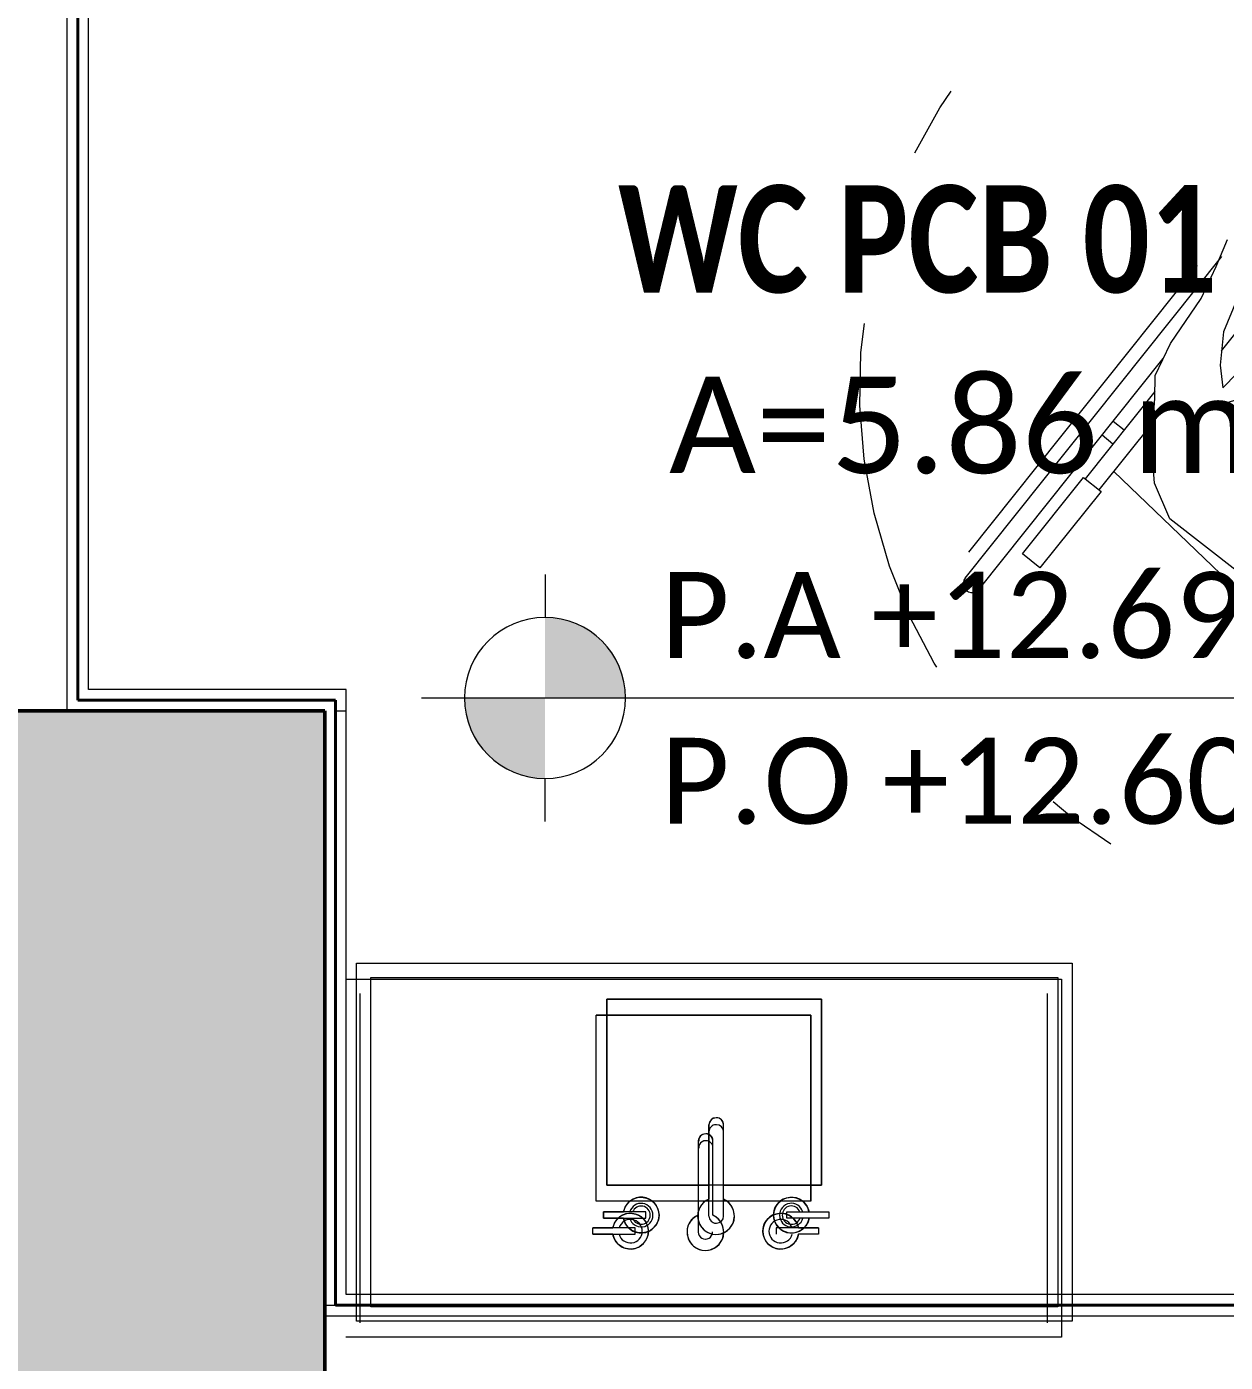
# Model space of a CAD drawing. Extents: x -14.2 to 52.3, y 3.7 to 90.9.
# Drawn here: x 39.561 to 41.235, y 16.549 to 18.415 of the extents above; entities that cross this region are included whole.
import ezdxf

# ---------------------------------------------------------------- set-up
doc = ezdxf.new("R2010")
doc.units = 0
doc.linetypes.add('limpo_PINI-PSG-PE-0102-LAZ-R00$0$IMPORT-IMPORT-DASHDOT', pattern=[1, 0.5, -0.25, 0, -0.25])
doc.layers.add('limpo_PINI-PSG-PE-0102-LAZ-R00$0$0-16', color=7, linetype='limpo_PINI-PSG-PE-0102-LAZ-R00$0$IMPORT-IMPORT-DASHDOT', lineweight=5, true_color=0x999999)
doc.layers.add('limpo_PINI-PSG-PE-0102-LAZ-R00$0$0-8', color=7, linetype='Continuous', lineweight=5, true_color=0x999999)
for name, color, linetype, lineweight in [('limpo_PINI-PSG-PE-0102-LAZ-R00$0$0-20', 7, 'Continuous', 5), ('limpo_PINI-PSG-PE-0102-LAZ-R00$0$A-AREA-IDEN', 2, 'Continuous', 5), ('limpo_PINI-PSG-PE-0102-LAZ-R00$0$A-WALL', 1, 'Continuous', 5), ('limpo_PINI-PSG-PE-0102-LAZ-R00$0$A-WALL-FNSH', 1, 'Continuous', 40), ('limpo_PINI-PSG-PE-0102-LAZ-R00$0$G-ANNO-DIMS', 1, 'Continuous', 5), ('limpo_PINI-PSG-PE-0102-LAZ-R00$0$LAYOUT_AMB_LAZ_dwg', 8, 'Continuous', 5), ('limpo_PINI-PSG-PE-0102-LAZ-R00$0$S-COLS', 52, 'Continuous', 5)]:
    doc.layers.add(name, color=color, linetype=linetype, lineweight=lineweight)
doc.layers.add('limpo_PINI-PSG-PE-0102-LAZ-R00$0$XR_ARQT', color=7, linetype='Continuous')
doc.layers.add('XR_ARQT', color=7, linetype='Continuous')
doc.styles.add('limpo_PINI-PSG-PE-0102-LAZ-R00$0$Calibri', font='calibri.ttf', dxfattribs={"height": 0.16})
doc.styles.add('limpo_PINI-PSG-PE-0102-LAZ-R00$0$Calibri_2', font='calibri.ttf', dxfattribs={"height": 0.22})
doc.styles.add('limpo_PINI-PSG-PE-0102-LAZ-R00$0$Calibri_B', font='calibrib.ttf', dxfattribs={"width": 0.8, "height": 150})

# ---------------------------------------------------------------- blocks, each defined once
blk = doc.blocks.new('limpo_PINI-PSG-PE-0102-LAZ-R00$0$LAZ GERAL - PNE_dwg-25011385-009 - PRE - PAV_ LAZER - GERAL')
at = {"layer": 'limpo_PINI-PSG-PE-0102-LAZ-R00$0$0-16'}
blk.add_ellipse((19.8475, -6.923), major_axis=(-0.1723, 0.7299), ratio=1, dxfattribs=at)
at = {"layer": 'limpo_PINI-PSG-PE-0102-LAZ-R00$0$0-20', "flags": 128}
blk.add_lwpolyline([(18.3943, -8.224), (18.3943, -7.724), (19.3943, -7.724), (19.3943, -8.224), (18.3943, -8.224)], dxfattribs=at)
for points in [[(18.7443, -8.034), (18.7443, -7.774), (19.0443, -7.774), (19.0443, -8.034)], [(18.8965, -8.1028), (18.9033, -8.102), (18.9104, -8.0989), (18.9161, -8.0941), (18.9206, -8.087), (18.9225, -8.0772), (18.9213, -8.0692), (18.9183, -8.063), (18.9155, -8.0594), (18.9118, -8.0562), (18.9074, -8.0537), (18.9074, -7.9498), (18.9069, -7.9464), (18.9045, -7.9427), (18.9013, -7.9406), (18.8974, -7.9398), (18.8928, -7.9407), (18.8898, -7.9427), (18.8875, -7.9463), (18.8868, -7.9498), (18.8868, -8.0534), (18.882, -8.0561), (18.8772, -8.0606), (18.8752, -8.0632), (18.873, -8.0675), (18.8715, -8.0727), (18.8714, -8.0804), (18.8725, -8.0854), (18.874, -8.0889), (18.8765, -8.0928), (18.8787, -8.0953), (18.8813, -8.0976), (18.8854, -8.1001), (18.8881, -8.1013), (18.8917, -8.1023)], [(18.8171, -8.0761), (18.8163, -8.0823), (18.8129, -8.0899), (18.8086, -8.0947), (18.8046, -8.0976), (18.7992, -8.0999), (18.7938, -8.1008), (18.7887, -8.1007), (18.7836, -8.0994), (18.7787, -8.0969), (18.7753, -8.0943), (18.7724, -8.0912), (18.7698, -8.0871), (18.768, -8.0825), (18.7675, -8.0802), (18.7397, -8.0802), (18.7397, -8.0713), (18.7676, -8.0713), (18.7697, -8.0649), (18.7724, -8.0605), (18.777, -8.056), (18.7817, -8.0532), (18.7872, -8.0514), (18.7927, -8.0509), (18.7997, -8.0521), (18.805, -8.0545), (18.81, -8.0584), (18.8133, -8.0626), (18.8151, -8.0661), (18.8161, -8.0688)], [(19.0268, -8.0802), (19.0253, -8.0853), (19.0221, -8.091), (19.0186, -8.0947), (19.0155, -8.097), (19.011, -8.0993), (19.0069, -8.1004), (19.0011, -8.1009), (18.9974, -8.1004), (18.9936, -8.0994), (18.9892, -8.0973), (18.9861, -8.0951), (18.9842, -8.0933), (18.9817, -8.0902), (18.9798, -8.087), (18.9783, -8.0835), (18.9775, -8.0799), (18.9771, -8.0761), (18.9774, -8.0727), (18.9781, -8.0692), (18.9791, -8.0662), (18.9803, -8.0638), (18.9822, -8.0608), (18.9845, -8.0582), (18.9867, -8.0562), (18.9891, -8.0546), (18.992, -8.053), (18.9951, -8.0519), (18.9989, -8.0511), (19.0034, -8.0509), (19.0066, -8.0513), (19.0098, -8.0521), (19.0131, -8.0534), (19.0162, -8.0552), (19.0194, -8.0578), (19.0214, -8.06), (19.0235, -8.0629), (19.0252, -8.0662), (19.026, -8.0684), (19.0267, -8.0713), (19.0546, -8.0713), (19.0546, -8.0802)]]:
    blk.add_lwpolyline(points, close=True, dxfattribs=at)
at = {"layer": 'limpo_PINI-PSG-PE-0102-LAZ-R00$0$0-8'}
for p, q in [((19.245, -7.1858), (19.6037, -6.7364)), ((19.2498, -7.1496), (19.5695, -6.7491)), ((19.2645, -7.2014), (19.5217, -6.8792)), ((19.4128, -7.0471), (19.5102, -6.925)), ((19.4323, -7.0627), (19.5076, -6.9684)), ((19.467, -6.9792), (19.4516, -6.9669)), ((19.5066, -6.9831), (19.5005, -6.9773)), ((19.4514, -6.9987), (19.4361, -6.9864)), ((18.8868, -8.0771), (18.8868, -7.9498)), ((18.9074, -8.0771), (18.9074, -7.9498)), ((18.8968, -8.0871), (18.8974, -8.0871))]:
    blk.add_line(p, q, dxfattribs=at)
at = {"layer": 'limpo_PINI-PSG-PE-0102-LAZ-R00$0$0-8', "flags": 128}
for points in [[(19.7245, -7.2538), (19.531, -7.103), (19.5094, -7.0533), (19.5053, -6.9996), (19.5101, -6.9349), (19.5105, -6.9027), (19.5316, -6.8582), (19.5747, -6.7952), (19.5958, -6.7507), (19.6116, -6.7128)], [(19.6249, -6.7956), (19.606, -6.8418), (19.6012, -6.8885), (19.6048, -6.9202), (19.6443, -6.8797)], [(19.6032, -6.8686), (19.7318, -6.7075), (19.6976, -6.6802), (19.6647, -6.7215)], [(19.5103, -6.9157), (19.5099, -6.9154), (19.5104, -6.9149)], [(19.7439, -6.9628), (19.7012, -6.9395), (19.6382, -6.9325), (19.5859, -6.9484)], [(19.803, -7.3167), (19.6131, -7.1911), (19.4527, -7.0372)], [(18.4143, -7.744), (19.3743, -7.744), (19.3743, -8.204), (18.4143, -8.204), (18.4143, -7.744)], [(18.9074, -8.034), (19.0443, -8.034), (19.0443, -7.774), (18.7443, -7.774), (18.7443, -8.034), (18.8868, -8.034)], [(18.7988, -8.0713), (18.7397, -8.0713), (18.7397, -8.0802), (18.7988, -8.0802), (18.7988, -8.0713)], [(18.9955, -8.0713), (19.0546, -8.0713), (19.0546, -8.0802), (18.9955, -8.0802), (18.9955, -8.0713)]]:
    blk.add_lwpolyline(points, dxfattribs=at)
for points in [[(19.3494, -7.1716), (19.325, -7.1521), (19.4103, -7.0452), (19.4348, -7.0647)], [(18.3943, -7.724), (19.3943, -7.724), (19.3943, -8.224), (18.3943, -8.224)]]:
    blk.add_lwpolyline(points, close=True, dxfattribs=at)
at = {"layer": 'limpo_PINI-PSG-PE-0102-LAZ-R00$0$0-8'}
for centre, major_axis, ratio, start_param, end_param in [((19.2547, -7.1936), (0.0125, 0.0007), 1, 2.412086, 5.553679), ((18.8968, -7.9498), (0.00987, 0.0016), 1, 1.40992, 2.980716), ((18.8974, -7.9498), (0.00973, 0.0023), 0.999999, 6.051361, 7.622158), ((18.8968, -7.9595), (-0.00924, 0.00383), 1, 5.105091, 6.675888), ((18.8974, -7.9595), (0.00707, 0.00707), 1, 5.497784, 7.06858), ((18.7921, -8.0759), (-0.0246, 0.0046), 1, 0.355808, 6.283134), ((18.7921, -8.0759), (-0.0164, 0.0017), 1, 0.362429, 6.102338), ((18.8968, -8.0771), (-0.0051, 0.0252), 1, 0.19979, 5.658338), ((19.0021, -8.0759), (-0.0164, 0.0188), 1, 4.180194, 10.10752), ((19.0021, -8.0759), (0.0041, 0.016), 1, 5.246118, 10.986028), ((18.7921, -8.0759), (-0.0127, 0.0008), 1, 0.401811, 5.977381), ((18.8968, -8.0771), (-0.00707, 0.00707), 1, 0.785398, 2.356195), ((18.8974, -8.0771), (0.00707, 0.00707), 1, 3.926991, 5.497787), ((19.0021, -8.0759), (-0.007, 0.0107), 1, 4.5035, 10.07907)]:
    blk.add_ellipse(centre, major_axis=major_axis, ratio=ratio, start_param=start_param, end_param=end_param, dxfattribs=at)
blk = doc.blocks.new('limpo_PINI-PSG-PE-0102-LAZ-R00$0$PINI-EST-PE-1101-TQR-R20_rvt-1-5PPE_008_LAZER__P_A_0_09_')
at = {"layer": 'limpo_PINI-PSG-PE-0102-LAZ-R00$0$S-COLS'}
blk.add_hatch(color=8, dxfattribs=at).paths.add_polyline_path([(31093.1, -8765), (31575, -8765), (31575, -6665), (31075, -6665), (31075, -8765)])
at = {"layer": 'limpo_PINI-PSG-PE-0102-LAZ-R00$0$S-COLS', "color": 7, "lineweight": 50}
for p, q in [((31575, -6665), (31075, -6665)), ((31575, -8765), (31575, -6665))]:
    blk.add_line(p, q, dxfattribs=at)
blk = doc.blocks.new('limpo_PINI-PSG-PE-0102-LAZ-R00$0$LAYOUT_AMB_LAZ_dwg-2867451-5PPE_008_LAZER__P_A_0_09_')
at = {"color": 9, "lineweight": 5}
for p, q in [((48559.3, 10824.6), (48559.3, 11284.6)), ((49519.3, 11284.6), (49519.3, 10824.6)), ((49041.9, 10941.5), (49042.5, 10941.5))]:
    blk.add_line(p, q, dxfattribs=at)
at = {"color": 9, "lineweight": 5, "flags": 128}
for points in [[(48539.3, 11304.6), (49539.3, 11304.6), (49539.3, 10804.6), (48539.3, 10804.6)], [(49189.3, 10994.6), (49189.3, 11254.6), (48889.3, 11254.6)], [(49031.9, 10975.2), (49027.1, 10972.5), (49022.2, 10968), (49020.3, 10965.4), (49018, 10961.1), (49016.6, 10955.9), (49016.4, 10948.1), (49017.6, 10943.2), (49019, 10939.7), (49021.5, 10935.8), (49023.7, 10933.3), (49026.4, 10931), (49030.4, 10928.5), (49033.1, 10927.3), (49036.7, 10926.3), (49041.6, 10925.8), (49048.4, 10926.6), (49055.5, 10929.7), (49061.2, 10934.5), (49065.6, 10941.6), (49067.6, 10951.3), (49066.3, 10959.4), (49063.4, 10965.6), (49060.5, 10969.2), (49056.9, 10972.4), (49052.5, 10974.9), (49052.5, 11078.8), (49051.9, 11082.2), (49049.6, 11085.9), (49046.4, 11088), (49042.5, 11088.8), (49037.8, 11087.9), (49034.8, 11085.9), (49032.5, 11082.3), (49031.9, 11078.8), (49031.9, 10951.5)], [(48884.7, 10948.4), (48943.8, 10948.4), (48943.8, 10957.3), (48884.7, 10957.3), (48912.6, 10957.3), (48914.7, 10963.7), (48917.5, 10968.1), (48922, 10972.6), (48926.8, 10975.4), (48932.2, 10977.2), (48937.7, 10977.7), (48944.8, 10976.5), (48950.1, 10974.1), (48955.1, 10970.2), (48958.4, 10966), (48960.2, 10962.5), (48961.2, 10959.8), (48962.2, 10952.5), (48961.4, 10946.3), (48957.9, 10938.7), (48953.7, 10933.9), (48949.6, 10931), (48944.2, 10928.7), (48938.8, 10927.7), (48933.8, 10927.9), (48928.6, 10929.2), (48923.7, 10931.6), (48920.3, 10934.2), (48917.4, 10937.4), (48914.9, 10941.4), (48913.1, 10946.1), (48912.6, 10948.4), (48884.7, 10948.4), (48884.7, 10957.3)], [(49199.7, 10957.3), (49199.7, 10948.4), (49171.8, 10948.4), (49170.4, 10943.3), (49167.1, 10937.6), (49163.7, 10933.9), (49160.6, 10931.6), (49156, 10929.3), (49151.9, 10928.1), (49146.2, 10927.7), (49142.5, 10928.1), (49138.7, 10929.2), (49134.2, 10931.3), (49131.2, 10933.5), (49129.2, 10935.3), (49126.7, 10938.3), (49124.8, 10941.6), (49123.4, 10945.1), (49122.5, 10948.7), (49122.2, 10952.5), (49122.4, 10955.9), (49123.1, 10959.4), (49124.2, 10962.4), (49125.3, 10964.8), (49127.3, 10967.8), (49129.5, 10970.4), (49131.8, 10972.3), (49134.2, 10974), (49137, 10975.5), (49140.1, 10976.7), (49143.9, 10977.5), (49148.4, 10977.7), (49151.7, 10977.3), (49154.9, 10976.5), (49158.1, 10975.2), (49161.2, 10973.4), (49164.5, 10970.7), (49166.5, 10968.6), (49168.5, 10965.7), (49170.2, 10962.4), (49171, 10960.2), (49171.8, 10957.3), (49199.7, 10957.3), (49140.6, 10957.3), (49140.6, 10948.4)]]:
    blk.add_lwpolyline(points, dxfattribs=at)
blk.add_lwpolyline([(48889.3, 10994.6), (48889.3, 11254.6), (49189.3, 11254.6), (49189.3, 10994.6)], close=True, dxfattribs=at)
at = {"color": 9, "lineweight": 5}
for centre, radius, start, end in [((49042.5, 11078.8), 10, 360, 181.4451), ((49042.5, 11069.1), 10, 360, 181.4451), ((48937.2, 10952.7), 25, 189.8089, 169.4197), ((49041.9, 10951.5), 25.7, 112.8942, 65.646), ((49147.2, 10952.7), 25, 10.5803, 350.1911), ((48937.2, 10952.7), 16.5, 194.9664, 163.8389), ((49147.2, 10952.7), 16.5, 16.1611, 345.0336), ((49041.9, 10951.5), 10, 180, 0.9634)]:
    blk.add_arc(centre, radius, start, end, dxfattribs=at)
blk = doc.blocks.new('limpo_PINI-PSG-PE-0102-LAZ-R00$0$Elevações de ponto - M_Cota de elevação - Alvo preenchido-23738-5PPE_008_LAZER__P_A_0_09_')
at = {"layer": 'limpo_PINI-PSG-PE-0102-LAZ-R00$0$G-ANNO-DIMS'}
h = blk.add_hatch(color=256, dxfattribs=at)
edge = h.paths.add_edge_path()
edge.add_line((0, 0), (-1.5, 0))
edge.add_arc((0, 0), 1.5, 90, 180, ccw=False)
edge.add_line((0, 1.5), (0, 0))
h = blk.add_hatch(color=256, dxfattribs=at)
edge = h.paths.add_edge_path()
edge.add_line((0, 0), (1.5, 0))
edge.add_arc((0, 0), 1.5, 270, 360, ccw=False)
edge.add_line((0, -1.5), (0, 0))
for p, q in [((0, 2.3), (0, 1.5)), ((-2.3, 0), (14.5, 0)), ((0, -2.3), (0, -1.5))]:
    blk.add_line(p, q, dxfattribs=at)
blk.add_circle((0, 0), 1.5, dxfattribs=at)
blk = doc.blocks.new('limpo_PINI-PSG-PE-0102-LAZ-R00$0$A$C745163c0')
at = {"layer": 'limpo_PINI-PSG-PE-0102-LAZ-R00$0$A-WALL', "color": 50}
for p, q in [((25535, -4150), (25535, -2930.7)), ((25910, -4150), (25925, -4150)), ((25895, -4995.2), (28491.3, -4995.2))]:
    blk.add_line(p, q, dxfattribs=at)
at = {"layer": 'limpo_PINI-PSG-PE-0102-LAZ-R00$0$A-WALL', "color": 170, "lineweight": 40}
for p, q in [((25550, -4135), (25550, -2945.7)), ((25910, -4135), (25550, -4135)), ((25910, -4980.2), (25910, -4135)), ((25395, -4150), (25895, -4150)), ((25895, -4150), (25895, -4980.2)), ((28478.7, -4980.2), (25910, -4980.2)), ((25895, -4995.2), (25895, -6250))]:
    blk.add_line(p, q, dxfattribs=at)
at = {"layer": 'limpo_PINI-PSG-PE-0102-LAZ-R00$0$A-WALL'}
blk.add_line((25895, -4980.2), (25910, -4980.2), dxfattribs=at)
at = {"layer": 'limpo_PINI-PSG-PE-0102-LAZ-R00$0$A-WALL-FNSH', "lineweight": 5}
for p, q in [((25565, -4120), (25565, -2960.7)), ((25925, -4120), (25565, -4120)), ((25925, -4965.2), (25925, -4120)), ((25895, -4980.2), (25895, -4995.2)), ((28466.1, -4965.2), (25925, -4965.2))]:
    blk.add_line(p, q, dxfattribs=at)
at = {"lineweight": 5}
blk.add_blockref('limpo_PINI-PSG-PE-0102-LAZ-R00$0$PINI-EST-PE-1101-TQR-R20_rvt-1-5PPE_008_LAZER__P_A_0_09_', (-5680, 2515), dxfattribs=at)
at = {"layer": 'limpo_PINI-PSG-PE-0102-LAZ-R00$0$G-ANNO-DIMS', "extrusion": (0, 0, -1), "xscale": 74.99999999999996, "yscale": 74.99999999999996, "zscale": 74.99999999999996, "rotation": 180}
blk.add_blockref('limpo_PINI-PSG-PE-0102-LAZ-R00$0$Elevações de ponto - M_Cota de elevação - Alvo preenchido-23738-5PPE_008_LAZER__P_A_0_09_', (-26202.8, -4132), dxfattribs=at)
at = {"layer": 'limpo_PINI-PSG-PE-0102-LAZ-R00$0$LAYOUT_AMB_LAZ_dwg', "color": 9}
blk.add_blockref('limpo_PINI-PSG-PE-0102-LAZ-R00$0$LAYOUT_AMB_LAZ_dwg-2867451-5PPE_008_LAZER__P_A_0_09_', (-22615.1, -15829.6), dxfattribs=at)
at = {"layer": 'limpo_PINI-PSG-PE-0102-LAZ-R00$0$A-AREA-IDEN', "attachment_point": 1}
for s, insert, char_height, width, style in [('WC PCB 01', (26304.5, -3415.6), 150, 1043.797, 'limpo_PINI-PSG-PE-0102-LAZ-R00$0$Calibri_B'), ('A=5.86 m²', (26375.9, -3682.9), 135, 870.633, 'limpo_PINI-PSG-PE-0102-LAZ-R00$0$Calibri')]:
    blk.add_mtext(s, dxfattribs=dict(at, insert=insert, char_height=char_height, width=width, style=style))
at = {"layer": 'limpo_PINI-PSG-PE-0102-LAZ-R00$0$G-ANNO-DIMS', "insert": (26364.1, -3956), "char_height": 120, "width": 1240.975, "attachment_point": 1, "line_spacing_factor": 1.158048, "style": 'limpo_PINI-PSG-PE-0102-LAZ-R00$0$Calibri_2'}
blk.add_mtext('P.A +12.69 m\\PP.O +12.60 m', dxfattribs=at)
blk = doc.blocks.new('limpo_PINI-PSG-PE-0102-LAZ-R00')
at = {"layer": 'limpo_PINI-PSG-PE-0102-LAZ-R00$0$XR_ARQT', "xscale": 0.001000000000038553, "yscale": 0.001000000000038553, "zscale": 0.001000000000038553}
blk.add_blockref('limpo_PINI-PSG-PE-0102-LAZ-R00$0$A$C745163c0', (14.124, 21.592), dxfattribs=at)
at = {"layer": 'limpo_PINI-PSG-PE-0102-LAZ-R00$0$XR_ARQT'}
blk.add_blockref('limpo_PINI-PSG-PE-0102-LAZ-R00$0$LAZ GERAL - PNE_dwg-25011385-009 - PRE - PAV_ LAZER - GERAL', (21.6689, 24.8134), dxfattribs=at)

msp = doc.modelspace()

# ---------------------------------------------------------------- block references
at = {"layer": 'XR_ARQT'}
msp.add_blockref('limpo_PINI-PSG-PE-0102-LAZ-R00', (-0.0418, 0.017), dxfattribs=at)

doc.saveas('drawing.dxf')
